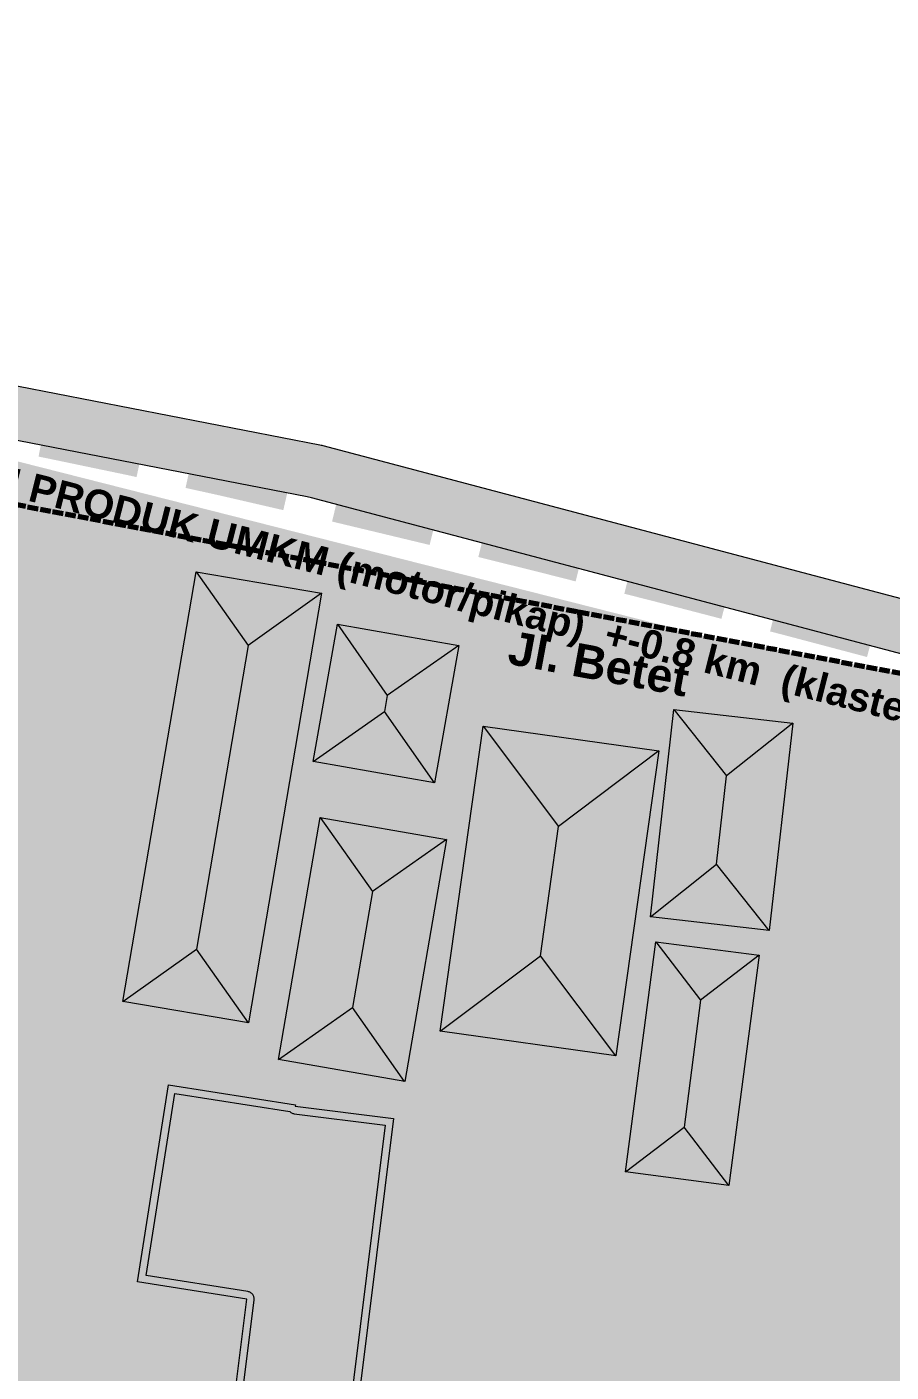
# Model space of a CAD drawing. Header units: metres. Extents: x 305859 to 307221, y 9155922 to 9156786.
# Drawn here: x 306605.8 to 306657.5, y 9156452.2 to 9156532.6 of the extents above; entities that cross this region are included whole.
import ezdxf
from ezdxf.enums import TextEntityAlignment as Align

# ---------------------------------------------------------------- set-up
doc = ezdxf.new("R2010")
doc.units = ezdxf.units.M
doc.linetypes.add('DASHED', pattern=[1.524, 1.27, -0.254])
doc.linetypes.add('DASHED2', pattern=[0.762, 0.635, -0.127])
for name, color, linetype, lineweight, true_color in [('A-ALUR_DISTRIBUSI', 7, 'DASHED', 50, 0x7828a0), ('A-LABEL', 7, 'Continuous', 0, 0x000000), ('B-BANGUNAN_PERMUKIMAN', 7, 'Continuous', 13, 0xf0cd8c), ('B-BAYANGAN', 7, 'Continuous', 0, 0x76786c), ('B-DELINEASI', 7, 'DASHED2', 70, 0xc800c8), ('J-PERKERASAN_JALAN', 7, 'Continuous', 9, 0x989896), ('T-LABEL_JALAN', 7, 'Continuous', 0, 0x282828)]:
    doc.layers.add(name, color=color, linetype=linetype, lineweight=lineweight, true_color=true_color)
doc.layers.add('G-PERKERASAN', color=7, linetype='Continuous')
doc.styles.add('ARIALB', font='arialbd.ttf')

msp = doc.modelspace()

# ---------------------------------------------------------------- hatches: boundary and pattern name
at = {"layer": 'A-ALUR_DISTRIBUSI', "true_color": 0x7828a0}
h = msp.add_hatch(color=195, dxfattribs=at)
h.dxf.hatch_style = 1
h.paths.add_polyline_path([(306607.117, 9156508.182), (306607.127, 9156508.181), (306612.086, 9156507.146), (306612.094, 9156507.145), (306612.673, 9156507.017), (306612.372, 9156505.65), (306611.796, 9156505.777), (306606.846, 9156506.809), (306606.516, 9156506.873), (306606.783, 9156508.247), (306607.117, 9156508.182)])
h = msp.add_hatch(color=195, dxfattribs=at)
h.dxf.hatch_style = 1
h.paths.add_polyline_path([(306617.51, 9156505.95), (306617.516, 9156505.948), (306621.46, 9156505.038), (306621.145, 9156503.674), (306617.205, 9156504.583), (306615.301, 9156505.003), (306615.603, 9156506.371), (306617.51, 9156505.95)])
h = msp.add_hatch(color=195, dxfattribs=at)
h.dxf.hatch_style = 1
h.paths.add_polyline_path([(306629.724, 9156503.074), (306629.729, 9156503.073), (306630.225, 9156502.95), (306629.889, 9156501.591), (306629.395, 9156501.713), (306624.06, 9156502.992), (306624.387, 9156504.353), (306629.724, 9156503.074)])
h = msp.add_hatch(color=195, dxfattribs=at)
h.dxf.hatch_style = 1
h.paths.add_polyline_path([(306636.514, 9156501.395), (306636.519, 9156501.394), (306638.963, 9156500.773), (306638.618, 9156499.416), (306636.176, 9156500.036), (306632.802, 9156500.871), (306633.138, 9156502.23), (306636.514, 9156501.395)])
h = msp.add_hatch(color=195, dxfattribs=at)
h.dxf.hatch_style = 1
h.paths.add_polyline_path([(306643.761, 9156499.555), (306643.765, 9156499.554), (306647.684, 9156498.536), (306647.332, 9156497.181), (306643.415, 9156498.199), (306641.526, 9156498.678), (306641.87, 9156500.035), (306643.761, 9156499.555)])
h = msp.add_hatch(color=195, dxfattribs=at)
h.dxf.hatch_style = 1
h.paths.add_polyline_path([(306651.464, 9156497.554), (306651.468, 9156497.553), (306656.392, 9156496.249), (306656.034, 9156494.896), (306651.111, 9156496.2), (306650.236, 9156496.427), (306650.588, 9156497.782), (306651.464, 9156497.554)])
at = {"layer": 'B-BANGUNAN_PERMUKIMAN', "true_color": 0xef9568}
h = msp.add_hatch(color=21, dxfattribs=at)
h.dxf.hatch_style = 1
h.paths.add_polyline_path([(306615.929, 9156499.98), (306615.929, 9156499.98), (306619.042, 9156495.591), (306615.953, 9156477.429), (306611.563, 9156474.315), (306615.929, 9156499.98)])
at = {"layer": 'B-BANGUNAN_PERMUKIMAN', "true_color": 0xe79064}
h = msp.add_hatch(color=33, dxfattribs=at)
h.dxf.hatch_style = 1
h.paths.add_polyline_path([(306619.042, 9156495.591), (306615.929, 9156499.98), (306623.432, 9156498.704), (306619.042, 9156495.591)])
at = {"layer": 'B-BANGUNAN_PERMUKIMAN', "true_color": 0xb8724f}
h = msp.add_hatch(color=35, dxfattribs=at)
h.dxf.hatch_style = 1
h.paths.add_polyline_path([(306619.066, 9156473.039), (306615.953, 9156477.429), (306619.042, 9156495.591), (306623.432, 9156498.704), (306619.066, 9156473.039)])
at = {"layer": 'B-BANGUNAN_PERMUKIMAN', "true_color": 0xef9568}
h = msp.add_hatch(color=21, dxfattribs=at)
h.dxf.hatch_style = 1
h.paths.add_polyline_path([(306627.36, 9156492.592), (306627.192, 9156491.644), (306622.921, 9156488.66), (306624.377, 9156496.863), (306624.377, 9156496.863), (306627.36, 9156492.592)])
at = {"layer": 'B-BANGUNAN_PERMUKIMAN', "true_color": 0xe79064}
h = msp.add_hatch(color=33, dxfattribs=at)
h.dxf.hatch_style = 1
h.paths.add_polyline_path([(306627.36, 9156492.592), (306624.377, 9156496.863), (306631.631, 9156495.576), (306627.36, 9156492.592)])
at = {"layer": 'B-BANGUNAN_PERMUKIMAN', "true_color": 0xb8724f}
h = msp.add_hatch(color=35, dxfattribs=at)
h.dxf.hatch_style = 1
h.paths.add_polyline_path([(306627.192, 9156491.644), (306627.36, 9156492.592), (306631.631, 9156495.576), (306630.176, 9156487.374), (306630.176, 9156487.374), (306627.192, 9156491.644)])
at = {"layer": 'B-BANGUNAN_PERMUKIMAN', "true_color": 0xc07753}
h = msp.add_hatch(color=23, dxfattribs=at)
h.dxf.hatch_style = 1
h.paths.add_polyline_path([(306627.192, 9156491.644), (306630.176, 9156487.374), (306622.921, 9156488.66), (306627.192, 9156491.644)])
at = {"layer": 'B-BANGUNAN_PERMUKIMAN', "true_color": 0xee9467}
h = msp.add_hatch(color=21, dxfattribs=at)
h.dxf.hatch_style = 1
h.paths.add_polyline_path([(306647.641, 9156487.8), (306647.043, 9156482.514), (306643.088, 9156479.363), (306644.49, 9156491.755), (306647.641, 9156487.8)])
at = {"layer": 'B-BANGUNAN_PERMUKIMAN', "true_color": 0xe99165}
h = msp.add_hatch(color=33, dxfattribs=at)
h.dxf.hatch_style = 1
h.paths.add_polyline_path([(306651.596, 9156490.951), (306647.641, 9156487.8), (306644.49, 9156491.755), (306644.49, 9156491.756), (306651.596, 9156490.951)])
at = {"layer": 'B-BANGUNAN_PERMUKIMAN', "true_color": 0xef9467}
h = msp.add_hatch(color=21, dxfattribs=at)
h.dxf.hatch_style = 1
h.paths.add_polyline_path([(306633.089, 9156490.766), (306637.602, 9156484.772), (306636.514, 9156477.048), (306630.52, 9156472.535), (306633.089, 9156490.766)])
at = {"layer": 'B-BANGUNAN_PERMUKIMAN', "true_color": 0xe89064}
h = msp.add_hatch(color=33, dxfattribs=at)
h.dxf.hatch_style = 1
h.paths.add_polyline_path([(306643.596, 9156489.285), (306643.596, 9156489.285), (306637.602, 9156484.772), (306633.089, 9156490.766), (306643.596, 9156489.285)])
at = {"layer": 'B-BANGUNAN_PERMUKIMAN', "true_color": 0xb97350}
h = msp.add_hatch(color=23, dxfattribs=at)
h.dxf.hatch_style = 1
h.paths.add_polyline_path([(306650.194, 9156478.558), (306650.194, 9156478.558), (306647.043, 9156482.514), (306647.641, 9156487.8), (306651.596, 9156490.951), (306650.194, 9156478.558)])
at = {"layer": 'B-BANGUNAN_PERMUKIMAN', "true_color": 0xb87350}
h = msp.add_hatch(color=35, dxfattribs=at)
h.dxf.hatch_style = 1
h.paths.add_polyline_path([(306641.027, 9156471.055), (306641.026, 9156471.055), (306636.514, 9156477.048), (306637.602, 9156484.772), (306643.596, 9156489.285), (306641.273, 9156472.802), (306641.027, 9156471.055)])
at = {"layer": 'B-BANGUNAN_PERMUKIMAN', "true_color": 0xef9568}
h = msp.add_hatch(color=21, dxfattribs=at)
h.dxf.hatch_style = 1
h.paths.add_polyline_path([(306626.475, 9156480.878), (306625.277, 9156473.958), (306620.849, 9156470.837), (306623.354, 9156485.306), (306626.475, 9156480.878)])
at = {"layer": 'B-BANGUNAN_PERMUKIMAN', "true_color": 0xe79064}
h = msp.add_hatch(color=33, dxfattribs=at)
h.dxf.hatch_style = 1
h.paths.add_polyline_path([(306626.475, 9156480.878), (306623.354, 9156485.306), (306623.354, 9156485.307), (306630.904, 9156484), (306626.475, 9156480.878)])
at = {"layer": 'B-BANGUNAN_PERMUKIMAN', "true_color": 0xb8724f}
h = msp.add_hatch(color=35, dxfattribs=at)
h.dxf.hatch_style = 1
h.paths.add_polyline_path([(306628.399, 9156469.53), (306628.398, 9156469.53), (306625.277, 9156473.958), (306626.475, 9156480.878), (306630.904, 9156484), (306628.399, 9156469.53)])
at = {"layer": 'B-BANGUNAN_PERMUKIMAN', "true_color": 0xbe7652}
h = msp.add_hatch(color=23, dxfattribs=at)
h.dxf.hatch_style = 1
h.paths.add_polyline_path([(306647.043, 9156482.514), (306650.194, 9156478.558), (306643.088, 9156479.363), (306647.043, 9156482.514)])
at = {"layer": 'B-BANGUNAN_PERMUKIMAN', "true_color": 0xee9467}
h = msp.add_hatch(color=21, dxfattribs=at)
h.dxf.hatch_style = 1
h.paths.add_polyline_path([(306646.089, 9156474.389), (306645.097, 9156466.806), (306641.606, 9156464.122), (306643.405, 9156477.881), (306646.089, 9156474.389)])
at = {"layer": 'B-BANGUNAN_PERMUKIMAN', "true_color": 0xe89064}
h = msp.add_hatch(color=33, dxfattribs=at)
h.dxf.hatch_style = 1
h.paths.add_polyline_path([(306646.089, 9156474.389), (306643.405, 9156477.881), (306649.581, 9156477.073), (306646.089, 9156474.389)])
at = {"layer": 'B-BANGUNAN_PERMUKIMAN', "true_color": 0xc07753}
h = msp.add_hatch(color=23, dxfattribs=at)
h.dxf.hatch_style = 1
h.paths.add_polyline_path([(306611.563, 9156474.315), (306615.953, 9156477.429), (306619.066, 9156473.039), (306611.563, 9156474.315)])
at = {"layer": 'B-BANGUNAN_PERMUKIMAN', "true_color": 0xbf7753}
h = msp.add_hatch(color=23, dxfattribs=at)
h.dxf.hatch_style = 1
h.paths.add_polyline_path([(306636.514, 9156477.048), (306641.026, 9156471.055), (306630.52, 9156472.535), (306636.514, 9156477.048)])
at = {"layer": 'B-BANGUNAN_PERMUKIMAN', "true_color": 0xb97350}
h = msp.add_hatch(color=23, dxfattribs=at)
h.dxf.hatch_style = 1
h.paths.add_polyline_path([(306647.781, 9156463.315), (306647.781, 9156463.315), (306645.097, 9156466.806), (306646.089, 9156474.389), (306649.581, 9156477.073), (306649.581, 9156477.073), (306647.781, 9156463.315)])
at = {"layer": 'B-BANGUNAN_PERMUKIMAN', "true_color": 0xc07753}
h = msp.add_hatch(color=23, dxfattribs=at)
h.dxf.hatch_style = 1
h.paths.add_polyline_path([(306625.277, 9156473.958), (306628.398, 9156469.53), (306620.849, 9156470.837), (306620.849, 9156470.837), (306625.277, 9156473.958)])
at = {"layer": 'B-BANGUNAN_PERMUKIMAN', "true_color": 0xd4845c}
h = msp.add_hatch(color=23, dxfattribs=at)
h.dxf.hatch_style = 1
h.paths.add_polyline_path([(306627.74, 9156467.315), (306623.137, 9156430.327), (306615.808, 9156431.239), (306608.618, 9156432.134), (306609.839, 9156441.947), (306617.03, 9156441.052), (306618.956, 9156456.526), (306612.434, 9156457.552), (306614.286, 9156469.326), (306621.868, 9156468.134), (306621.855, 9156468.048), (306627.74, 9156467.315)])
at = {"layer": 'B-BANGUNAN_PERMUKIMAN', "true_color": 0xbf7753}
h = msp.add_hatch(color=23, dxfattribs=at)
h.dxf.hatch_style = 1
h.paths.add_polyline_path([(306641.606, 9156464.122), (306641.606, 9156464.122), (306645.097, 9156466.806), (306647.781, 9156463.315), (306641.785, 9156464.099), (306641.606, 9156464.122)])
at = {"layer": 'B-BAYANGAN', "true_color": 0x76786c}
h = msp.add_hatch(color=8, dxfattribs=at)
h.dxf.hatch_style = 1
h.paths.add_polyline_path([(306624.182, 9156497.954), (306619.816, 9156472.289), (306612.313, 9156473.565), (306616.678, 9156499.23), (306624.182, 9156497.954)])
h = msp.add_hatch(color=8, dxfattribs=at)
h.dxf.hatch_style = 1
h.paths.add_polyline_path([(306632.381, 9156494.826), (306630.926, 9156486.624), (306623.671, 9156487.91), (306625.127, 9156496.113), (306632.381, 9156494.826)])
h = msp.add_hatch(color=8, dxfattribs=at)
h.dxf.hatch_style = 1
h.paths.add_polyline_path([(306652.346, 9156490.202), (306650.944, 9156477.808), (306643.838, 9156478.613), (306645.24, 9156491.006), (306652.346, 9156490.202)])
h = msp.add_hatch(color=8, dxfattribs=at)
h.dxf.hatch_style = 1
h.paths.add_polyline_path([(306644.346, 9156488.535), (306641.777, 9156470.305), (306631.27, 9156471.785), (306633.839, 9156490.016), (306644.346, 9156488.535)])
h = msp.add_hatch(color=8, dxfattribs=at)
h.dxf.hatch_style = 1
h.paths.add_polyline_path([(306631.654, 9156483.25), (306629.149, 9156468.78), (306621.599, 9156470.087), (306624.104, 9156484.557), (306631.654, 9156483.25)])
h = msp.add_hatch(color=8, dxfattribs=at)
h.dxf.hatch_style = 1
h.paths.add_polyline_path([(306650.331, 9156476.323), (306648.531, 9156462.565), (306642.356, 9156463.372), (306644.155, 9156477.131), (306650.331, 9156476.323)])
h = msp.add_hatch(color=8, dxfattribs=at)
h.dxf.hatch_style = 1
h.paths.add_polyline_path([(306628.49, 9156466.565), (306623.887, 9156429.577), (306616.558, 9156430.489), (306609.368, 9156431.384), (306610.589, 9156441.197), (306617.78, 9156440.302), (306619.706, 9156455.776), (306613.184, 9156456.802), (306615.036, 9156468.576), (306622.618, 9156467.384), (306622.605, 9156467.298), (306628.49, 9156466.565)])
at = {"layer": 'G-PERKERASAN', "true_color": 0xe0ded9}
h = msp.add_hatch(color=254, dxfattribs=at)
h.dxf.hatch_style = 1
h.paths.add_polyline_path([(306908.991, 9156199.224), (306871.946, 9156198.019), (306868.838, 9156144.144), (306843.973, 9156139.654), (306613.966, 9156113.407), (306520.721, 9156109.954), (306448.831, 9156118.111), (306448.831, 9156123.174), (306477.156, 9156118.515), (306520.147, 9156115.685), (306566.866, 9156115.258), (306613.832, 9156118.698), (306780.378, 9156142.221), (306834.175, 9156150.611), (306834.206, 9156150.614), (306834.236, 9156150.619), (306836.67, 9156150.94), (306832.652, 9156160.25), (306794.325, 9156155.537), (306785.065, 9156153.865), (306754.667, 9156148.377), (306749.086, 9156147.369), (306735.941, 9156145.416), (306694.109, 9156139.201), (306682.572, 9156137.435), (306647.045, 9156131.998), (306596.424, 9156127.396), (306534.299, 9156127.396), (306532.491, 9156127.582), (306527.336, 9156128.112), (306527.76, 9156145.94), (306529.801, 9156231.677), (306512.264, 9156228.096), (306472.743, 9156232.048), (306466.174, 9156213.241), (306448.831, 9156196.713), (306448.831, 9156532.371), (306504.834, 9156523.084), (306572.178, 9156510.306), (306677.166, 9156490.276), (306781.809, 9156471.972), (306833.432, 9156467.309), (306884.355, 9156462.71), (306888.869, 9156462.302), (306908.991, 9156460.229), (306908.991, 9156405.135), (306880.738, 9156410.367), (306872.191, 9156289.958), (306880.063, 9156289.504), (306887.261, 9156399.075), (306908.991, 9156395.952), (306908.991, 9156283.201), (306908.991, 9156208.942), (306891.749, 9156208.374), (306886.184, 9156208.191), (306882.096, 9156208.056), (306881.637, 9156222), (306879.908, 9156222), (306879.787, 9156200), (306885.632, 9156200.303), (306885.601, 9156199.857), (306906.625, 9156201.392), (306908.7, 9156201.5), (306908.991, 9156201.535), (306908.991, 9156199.224)])
at = {"layer": 'J-PERKERASAN_JALAN', "true_color": 0xa8a8a6}
h = msp.add_hatch(color=253, dxfattribs=at)
h.dxf.hatch_style = 1
h.paths.add_polyline_path([(306644.846, 9156501.891), (306682.628, 9156491.9), (306683.147, 9156491.799), (306683.674, 9156491.767), (306684.2, 9156491.805), (306684.718, 9156491.912), (306685.216, 9156492.086), (306685.687, 9156492.324), (306686.123, 9156492.622), (306686.516, 9156492.975), (306686.858, 9156493.377), (306687.145, 9156493.82), (306687.371, 9156494.297), (306687.532, 9156494.8), (306687.626, 9156495.32), (306695.984, 9156569.63), (306695.989, 9156569.68), (306698.582, 9156595.648), (306698.6, 9156596.174), (306698.548, 9156596.698), (306698.428, 9156597.211), (306698.242, 9156597.704), (306697.992, 9156598.168), (306697.684, 9156598.595), (306697.322, 9156598.978), (306696.913, 9156599.31), (306696.464, 9156599.585), (306695.982, 9156599.799), (306695.477, 9156599.948), (306694.957, 9156600.029), (306670.552, 9156602.201), (306670.518, 9156602.204), (306670.5, 9156602.206), (306670.466, 9156602.21), (306657.245, 9156603.85), (306657.037, 9156603.87), (306645.006, 9156604.728), (306644.988, 9156604.729), (306644.846, 9156604.739), (306644.846, 9156621.261), (306646.808, 9156644.864), (306646.817, 9156645.394), (306646.755, 9156645.922), (306646.625, 9156646.436), (306646.427, 9156646.928), (306646.166, 9156647.39), (306645.846, 9156647.813), (306645.473, 9156648.191), (306645.053, 9156648.515), (306644.846, 9156648.636), (306644.846, 9156652.085), (306644.923, 9156652.078), (306645.076, 9156652.056), (306645.226, 9156652.019), (306645.31, 9156651.993), (306646.552, 9156651.573), (306646.635, 9156651.543), (306646.777, 9156651.481), (306646.893, 9156651.417), (306647.021, 9156651.331), (306647.091, 9156651.277), (306648.075, 9156650.482), (306648.162, 9156650.408), (306648.302, 9156650.266), (306648.424, 9156650.108), (306648.487, 9156650.013), (306649.22, 9156648.813), (306649.269, 9156648.727), (306649.344, 9156648.572), (306649.403, 9156648.411), (306649.43, 9156648.316), (306649.845, 9156646.712), (306649.869, 9156646.584), (306649.877, 9156646.448), (306649.896, 9156646.221), (306649.912, 9156646.085), (306649.909, 9156645.955), (306647.057, 9156611.647), (306647.048, 9156611.12), (306647.108, 9156610.596), (306647.237, 9156610.085), (306647.432, 9156609.595), (306647.689, 9156609.135), (306648.005, 9156608.713), (306648.374, 9156608.336), (306648.789, 9156608.011), (306649.243, 9156607.743), (306649.728, 9156607.538), (306650.236, 9156607.397), (306650.758, 9156607.325), (306657.367, 9156606.854), (306657.419, 9156606.85), (306657.445, 9156606.847), (306657.497, 9156606.842), (306665.344, 9156605.868), (306665.869, 9156605.838), (306666.394, 9156605.877), (306666.909, 9156605.984), (306667.406, 9156606.159), (306667.875, 9156606.397), (306668.309, 9156606.694), (306668.701, 9156607.046), (306669.043, 9156607.446), (306669.329, 9156607.888), (306669.555, 9156608.363), (306669.716, 9156608.864), (306669.81, 9156609.382), (306674.406, 9156649.437), (306674.428, 9156649.558), (306674.551, 9156649.552), (306677.271, 9156649.24), (306677.393, 9156649.218), (306677.387, 9156649.095), (306672.801, 9156609.131), (306672.776, 9156608.6), (306672.821, 9156608.07), (306672.936, 9156607.551), (306673.119, 9156607.051), (306673.367, 9156606.581), (306673.675, 9156606.147), (306674.037, 9156605.758), (306674.448, 9156605.421), (306674.9, 9156605.141), (306675.385, 9156604.924), (306675.895, 9156604.773), (306676.421, 9156604.69), (306695.455, 9156602.997), (306695.967, 9156602.984), (306696.477, 9156603.037), (306696.976, 9156603.155), (306697.455, 9156603.336), (306697.908, 9156603.576), (306698.326, 9156603.873), (306698.703, 9156604.22), (306699.032, 9156604.613), (306699.309, 9156605.044), (306699.528, 9156605.508), (306699.686, 9156605.996), (306699.78, 9156606.499), (306716.122, 9156741.172), (306716.151, 9156741.689), (306716.113, 9156742.205), (306716.009, 9156742.711), (306715.841, 9156743.2), (306715.61, 9156743.663), (306715.322, 9156744.093), (306714.981, 9156744.482), (306714.592, 9156744.823), (306714.163, 9156745.112), (306713.7, 9156745.342), (306713.211, 9156745.511), (306712.704, 9156745.616), (306712.189, 9156745.654), (306666.911, 9156746.074), (306644.846, 9156746.374), (306644.846, 9156749.374), (306666.925, 9156749.074), (306666.942, 9156749.074), (306718.292, 9156748.598), (306718.4, 9156748.598), (306737.502, 9156748.94), (306746.832, 9156749), (306746.832, 9156746.001), (306737.593, 9156745.941), (306737.547, 9156745.94), (306723.164, 9156745.683), (306722.646, 9156745.64), (306722.137, 9156745.53), (306721.647, 9156745.354), (306721.184, 9156745.117), (306720.755, 9156744.822), (306720.369, 9156744.473), (306720.031, 9156744.077), (306719.747, 9156743.641), (306719.523, 9156743.171), (306719.361, 9156742.677), (306719.265, 9156742.165), (306702.827, 9156606.709), (306702.798, 9156606.205), (306702.833, 9156605.702), (306702.931, 9156605.207), (306703.09, 9156604.728), (306703.308, 9156604.273), (306703.582, 9156603.849), (306703.907, 9156603.463), (306704.278, 9156603.121), (306704.689, 9156602.828), (306705.134, 9156602.59), (306705.605, 9156602.409), (306706.096, 9156602.289), (306706.597, 9156602.232), (306734.805, 9156600.812), (306735.341, 9156600.821), (306735.872, 9156600.902), (306736.387, 9156601.053), (306736.877, 9156601.271), (306737.333, 9156601.554), (306737.748, 9156601.894), (306738.113, 9156602.288), (306738.422, 9156602.726), (306738.67, 9156603.202), (306738.852, 9156603.707), (306738.964, 9156604.231), (306739.006, 9156604.766), (306739.208, 9156624.77), (306739.214, 9156624.897), (306739.218, 9156624.96), (306739.232, 9156625.087), (306739.378, 9156626.142), (306739.392, 9156626.229), (306739.431, 9156626.4), (306739.456, 9156626.484), (306739.711, 9156627.27), (306739.743, 9156627.363), (306739.812, 9156627.52), (306739.883, 9156627.648), (306739.981, 9156627.788), (306740.042, 9156627.864), (306740.45, 9156628.344), (306740.517, 9156628.418), (306740.644, 9156628.54), (306740.762, 9156628.632), (306740.888, 9156628.713), (306741.022, 9156628.78), (306741.186, 9156628.842), (306741.282, 9156628.871), (306741.894, 9156629.037), (306741.984, 9156629.059), (306742.165, 9156629.09), (306742.257, 9156629.1), (306742.92, 9156629.153), (306742.958, 9156629.155), (306742.978, 9156629.157), (306743.016, 9156629.158), (306746.832, 9156629.316), (306746.832, 9156624.748), (306746.627, 9156624.785), (306746.112, 9156624.811), (306745.599, 9156624.77), (306745.094, 9156624.664), (306744.608, 9156624.494), (306744.148, 9156624.263), (306743.721, 9156623.975), (306743.334, 9156623.634), (306742.995, 9156623.246), (306742.709, 9156622.818), (306742.479, 9156622.357), (306742.311, 9156621.87), (306742.207, 9156621.366), (306742.169, 9156620.852), (306742.009, 9156605.084), (306742.036, 9156604.578), (306742.127, 9156604.079), (306742.281, 9156603.595), (306742.494, 9156603.135), (306742.764, 9156602.705), (306743.086, 9156602.313), (306743.455, 9156601.965), (306743.865, 9156601.667), (306744.31, 9156601.423), (306744.782, 9156601.237), (306745.274, 9156601.112), (306745.778, 9156601.051), (306746.285, 9156601.053), (306746.832, 9156601.091), (306746.832, 9156598.084), (306740.557, 9156597.65), (306740.55, 9156597.65), (306739.623, 9156597.584), (306739.502, 9156597.579), (306739.441, 9156597.578), (306739.32, 9156597.581), (306705.781, 9156599.269), (306705.274, 9156599.263), (306704.772, 9156599.192), (306704.283, 9156599.059), (306703.815, 9156598.864), (306703.375, 9156598.612), (306702.971, 9156598.307), (306702.609, 9156597.952), (306702.294, 9156597.555), (306702.032, 9156597.121), (306701.827, 9156596.658), (306701.682, 9156596.172), (306701.6, 9156595.672), (306698.971, 9156569.354), (306698.97, 9156569.345), (306698.968, 9156569.32), (306690.454, 9156493.625), (306690.43, 9156493.089), (306690.478, 9156492.555), (306690.597, 9156492.032), (306690.785, 9156491.529), (306691.038, 9156491.057), (306691.353, 9156490.622), (306691.723, 9156490.233), (306692.141, 9156489.897), (306692.601, 9156489.621), (306693.093, 9156489.408), (306693.61, 9156489.263), (306746.584, 9156478.174), (306746.832, 9156478.131), (306746.832, 9156474.899), (306746.254, 9156474.979), (306746.187, 9156474.99), (306746.147, 9156474.997), (306746.081, 9156475.01), (306693.923, 9156485.928), (306693.42, 9156486.001), (306692.911, 9156486.008), (306692.406, 9156485.952), (306691.912, 9156485.831), (306691.437, 9156485.649), (306690.989, 9156485.409), (306690.575, 9156485.113), (306690.202, 9156484.767), (306689.876, 9156484.377), (306689.603, 9156483.949), (306689.385, 9156483.489), (306689.228, 9156483.005), (306689.134, 9156482.506), (306680.222, 9156410.677), (306675.974, 9156376.463), (306675.956, 9156376.284), (306671.777, 9156323.14), (306671.77, 9156322.633), (306671.826, 9156322.13), (306671.946, 9156321.638), (306672.127, 9156321.165), (306672.366, 9156320.718), (306672.66, 9156320.305), (306673.003, 9156319.933), (306673.391, 9156319.607), (306673.817, 9156319.333), (306674.274, 9156319.115), (306674.755, 9156318.956), (306675.252, 9156318.859), (306742.855, 9156310.121), (306742.925, 9156310.112), (306746.832, 9156309.677), (306746.832, 9156306.458), (306742.535, 9156306.936), (306742.507, 9156306.939), (306675.118, 9156315.65), (306674.596, 9156315.683), (306674.073, 9156315.648), (306673.56, 9156315.544), (306673.065, 9156315.375), (306672.596, 9156315.142), (306672.162, 9156314.85), (306671.769, 9156314.504), (306671.425, 9156314.109), (306671.135, 9156313.673), (306670.905, 9156313.203), (306670.738, 9156312.706), (306670.638, 9156312.193), (306658.158, 9156215.036), (306658.126, 9156214.508), (306658.163, 9156213.981), (306658.269, 9156213.463), (306658.443, 9156212.964), (306658.681, 9156212.492), (306658.979, 9156212.056), (306659.333, 9156211.663), (306659.734, 9156211.32), (306660.178, 9156211.032), (306660.656, 9156210.806), (306661.159, 9156210.645), (306661.679, 9156210.551), (306720.042, 9156203.993), (306720.074, 9156203.989), (306720.09, 9156203.987), (306720.122, 9156203.983), (306746.832, 9156200.101), (306746.832, 9156197.07), (306725.61, 9156200.154), (306725.102, 9156200.195), (306724.593, 9156200.171), (306724.091, 9156200.082), (306723.604, 9156199.931), (306723.141, 9156199.719), (306722.709, 9156199.45), (306722.314, 9156199.127), (306721.963, 9156198.758), (306721.662, 9156198.346), (306721.416, 9156197.9), (306721.229, 9156197.426), (306721.103, 9156196.932), (306721.041, 9156196.427), (306718.22, 9156147.695), (306718.204, 9156147.573), (306718.081, 9156147.572), (306715.348, 9156147.731), (306715.226, 9156147.746), (306715.225, 9156147.869), (306718.092, 9156197.386), (306718.089, 9156197.891), (306718.023, 9156198.392), (306717.894, 9156198.88), (306717.704, 9156199.349), (306717.457, 9156199.789), (306717.156, 9156200.195), (306716.807, 9156200.56), (306716.414, 9156200.878), (306715.985, 9156201.144), (306715.525, 9156201.354), (306715.043, 9156201.504), (306714.545, 9156201.592), (306655.828, 9156208.19), (306655.755, 9156208.199), (306655.718, 9156208.205), (306655.646, 9156208.217), (306644.846, 9156210.245), (306644.846, 9156213.297), (306650.508, 9156212.234), (306651.047, 9156212.17), (306651.589, 9156212.18), (306652.125, 9156212.263), (306652.645, 9156212.418), (306653.139, 9156212.642), (306653.598, 9156212.93), (306654.014, 9156213.278), (306654.38, 9156213.679), (306654.687, 9156214.126), (306654.931, 9156214.611), (306655.108, 9156215.124), (306655.213, 9156215.656), (306667.626, 9156312.291), (306667.658, 9156312.83), (306667.618, 9156313.369), (306667.505, 9156313.897), (306667.322, 9156314.406), (306667.072, 9156314.885), (306666.76, 9156315.326), (306666.391, 9156315.721), (306665.973, 9156316.063), (306665.512, 9156316.345), (306665.017, 9156316.562), (306664.498, 9156316.711), (306663.963, 9156316.789), (306650.646, 9156317.806), (306650.624, 9156317.808), (306650.61, 9156317.809), (306650.587, 9156317.811), (306644.846, 9156318.383), (306644.846, 9156321.599), (306650.851, 9156321.001), (306650.943, 9156320.993), (306664.514, 9156319.956), (306665.037, 9156319.95), (306665.556, 9156320.013), (306666.062, 9156320.142), (306666.547, 9156320.337), (306667.002, 9156320.593), (306667.42, 9156320.906), (306667.794, 9156321.271), (306668.117, 9156321.681), (306668.384, 9156322.131), (306668.59, 9156322.611), (306668.732, 9156323.114), (306668.807, 9156323.631), (306672.973, 9156376.62), (306672.977, 9156376.665), (306672.98, 9156376.687), (306672.985, 9156376.732), (306676.578, 9156405.674), (306676.609, 9156406.191), (306676.572, 9156406.708), (306676.469, 9156407.216), (306676.301, 9156407.706), (306676.071, 9156408.17), (306675.783, 9156408.6), (306675.442, 9156408.99), (306675.054, 9156409.333), (306674.624, 9156409.622), (306674.161, 9156409.854), (306673.672, 9156410.023), (306673.164, 9156410.128), (306650.07, 9156413.368), (306649.949, 9156413.393), (306649.958, 9156413.515), (306650.338, 9156416.227), (306650.364, 9156416.348), (306650.486, 9156416.338), (306673.408, 9156413.124), (306673.935, 9156413.085), (306674.463, 9156413.116), (306674.982, 9156413.216), (306675.483, 9156413.384), (306675.957, 9156413.617), (306676.397, 9156413.91), (306676.795, 9156414.259), (306677.142, 9156414.657), (306677.435, 9156415.097), (306677.667, 9156415.572), (306677.834, 9156416.073), (306677.933, 9156416.592), (306686.301, 9156484.039), (306686.331, 9156484.559), (306686.293, 9156485.08), (306686.188, 9156485.591), (306686.018, 9156486.084), (306685.784, 9156486.55), (306685.492, 9156486.982), (306685.146, 9156487.373), (306684.752, 9156487.715), (306684.317, 9156488.003), (306683.849, 9156488.232), (306683.354, 9156488.398), (306644.846, 9156498.581), (306644.846, 9156501.891)])
h = msp.add_hatch(color=253, dxfattribs=at)
h.dxf.hatch_style = 1
h.paths.add_polyline_path([(306524.104, 9156524.604), (306587.195, 9156514.6), (306587.229, 9156514.594), (306587.249, 9156514.59), (306587.284, 9156514.584), (306623.336, 9156507.573), (306623.401, 9156507.56), (306623.439, 9156507.551), (306623.504, 9156507.535), (306644.846, 9156501.891), (306644.846, 9156498.581), (306622.834, 9156504.402), (306622.575, 9156504.461), (306586.751, 9156511.428), (306586.614, 9156511.452), (306524.104, 9156521.364), (306524.104, 9156524.604)])

# ---------------------------------------------------------------- linework, layer by layer
at = {"layer": 'B-BANGUNAN_PERMUKIMAN', "color": 27, "lineweight": 9, "true_color": 0x744832}
for p, q in [((306615.929, 9156499.98), (306619.042, 9156495.591)), ((306623.432, 9156498.704), (306619.042, 9156495.591)), ((306624.377, 9156496.863), (306627.36, 9156492.592)), ((306619.042, 9156495.591), (306615.953, 9156477.429)), ((306631.631, 9156495.576), (306627.36, 9156492.592)), ((306627.36, 9156492.592), (306627.192, 9156491.644)), ((306622.921, 9156488.66), (306627.192, 9156491.644)), ((306630.176, 9156487.374), (306627.192, 9156491.644)), ((306644.49, 9156491.755), (306647.641, 9156487.8)), ((306633.089, 9156490.766), (306637.602, 9156484.772)), ((306651.596, 9156490.951), (306647.641, 9156487.8)), ((306643.596, 9156489.285), (306637.602, 9156484.772)), ((306647.043, 9156482.514), (306647.641, 9156487.8)), ((306623.354, 9156485.306), (306626.475, 9156480.878)), ((306636.514, 9156477.048), (306637.602, 9156484.772)), ((306630.904, 9156484), (306626.475, 9156480.878)), ((306643.088, 9156479.363), (306647.043, 9156482.514)), ((306650.194, 9156478.558), (306647.043, 9156482.514)), ((306626.475, 9156480.878), (306625.277, 9156473.958)), ((306643.405, 9156477.881), (306646.089, 9156474.389)), ((306611.563, 9156474.315), (306615.953, 9156477.429)), ((306619.066, 9156473.039), (306615.953, 9156477.429)), ((306630.52, 9156472.535), (306636.514, 9156477.048)), ((306641.026, 9156471.055), (306636.514, 9156477.048)), ((306649.581, 9156477.073), (306646.089, 9156474.389)), ((306620.849, 9156470.837), (306625.277, 9156473.958)), ((306628.398, 9156469.53), (306625.277, 9156473.958)), ((306646.089, 9156474.389), (306645.097, 9156466.806)), ((306641.606, 9156464.122), (306645.097, 9156466.806)), ((306647.781, 9156463.315), (306645.097, 9156466.806))]:
    msp.add_line(p, q, dxfattribs=at)
at = {"layer": 'B-BANGUNAN_PERMUKIMAN', "color": 27, "lineweight": 13, "true_color": 0x744832}
for points in [[(306623.432, 9156498.704), (306619.066, 9156473.039), (306611.563, 9156474.315), (306615.928, 9156499.98), (306623.432, 9156498.704)], [(306631.631, 9156495.576), (306630.176, 9156487.374), (306622.921, 9156488.66), (306624.377, 9156496.863), (306631.631, 9156495.576)], [(306651.596, 9156490.951), (306650.194, 9156478.558), (306643.088, 9156479.363), (306644.49, 9156491.756), (306651.596, 9156490.951)], [(306643.596, 9156489.285), (306641.027, 9156471.055), (306630.52, 9156472.535), (306633.089, 9156490.766), (306643.596, 9156489.285)], [(306630.904, 9156484), (306628.399, 9156469.53), (306620.849, 9156470.837), (306623.354, 9156485.307), (306630.904, 9156484)], [(306649.581, 9156477.073), (306647.781, 9156463.315), (306641.606, 9156464.122), (306643.405, 9156477.881), (306649.581, 9156477.073)], [(306627.74, 9156467.315), (306623.137, 9156430.327), (306615.808, 9156431.239), (306608.618, 9156432.134), (306609.839, 9156441.947), (306617.03, 9156441.052), (306618.956, 9156456.526), (306612.434, 9156457.552), (306614.286, 9156469.326), (306621.868, 9156468.134), (306621.855, 9156468.048), (306627.74, 9156467.315)]]:
    msp.add_lwpolyline(points, close=True, dxfattribs=at)
at = {"layer": 'B-BANGUNAN_PERMUKIMAN', "color": 21, "lineweight": 9, "true_color": 0xfa9b6c}
msp.add_lwpolyline([(306617.476, 9156440.996), (306619.402, 9156456.471), (306619.406, 9156456.514), (306619.405, 9156456.557), (306619.4, 9156456.6), (306619.391, 9156456.642), (306619.378, 9156456.683), (306619.36, 9156456.723), (306619.34, 9156456.761), (306619.315, 9156456.797), (306619.288, 9156456.83), (306619.257, 9156456.861), (306619.223, 9156456.888), (306619.188, 9156456.912), (306619.149, 9156456.932), (306619.11, 9156456.949), (306619.068, 9156456.962), (306619.026, 9156456.971), (306612.949, 9156457.927), (306614.661, 9156468.812), (306621.537, 9156467.73), (306621.537, 9156467.73), (306621.556, 9156467.711), (306621.591, 9156467.683), (306621.629, 9156467.658), (306621.669, 9156467.638), (306621.711, 9156467.621), (306621.755, 9156467.609), (306621.799, 9156467.601), (306627.238, 9156466.924), (306622.746, 9156430.829)], dxfattribs=at)
at = {"layer": 'B-DELINEASI'}
msp.add_lwpolyline([(306369.455, 9156545.532), (306504.834, 9156523.084), (306572.178, 9156510.306), (306677.166, 9156490.276), (306781.809, 9156471.972), (306888.869, 9156462.302), (307002.836, 9156450.56), (307044.811, 9156445.344), (307040.22, 9156386.794)], dxfattribs=at)
at = {"layer": 'J-PERKERASAN_JALAN', "color": 8, "lineweight": 13, "true_color": 0x787876}
for points in [[(306683.354, 9156488.398), (306622.834, 9156504.402), (306622.575, 9156504.461), (306586.751, 9156511.428), (306586.614, 9156511.452), (306507.903, 9156523.933), (306507.888, 9156523.936), (306503.705, 9156524.584), (306503.432, 9156524.616), (306499.323, 9156524.966), (306499.27, 9156524.971), (306458.379, 9156527.908), (306455.69, 9156528.118), (306455.636, 9156528.123), (306455.603, 9156528.127), (306455.548, 9156528.133), (306452.885, 9156528.49), (306452.811, 9156528.501), (306452.767, 9156528.509), (306452.694, 9156528.523), (306424.381, 9156534.494), (306424.236, 9156534.522), (306390.807, 9156540.293)], [(306508.381, 9156527.098), (306587.195, 9156514.6), (306587.229, 9156514.594), (306587.249, 9156514.59), (306587.284, 9156514.584), (306623.336, 9156507.573), (306623.401, 9156507.56), (306623.439, 9156507.551), (306623.504, 9156507.535), (306682.628, 9156491.9)]]:
    msp.add_lwpolyline(points, dxfattribs=at)

# ---------------------------------------------------------------- texts
at = {"layer": 'A-LABEL', "color": 195, "true_color": 0x6e28a0, "insert": (306639.76, 9156496.249), "char_height": 1.7, "attachment_point": 5, "rotation": 345.75404, "style": 'ARIALB', "bg_fill": 1, "box_fill_scale": 1.25, "bg_fill_color": 7, "bg_fill_true_color": 16777215, "bg_fill_transparency": 0}
msp.add_mtext('A5  DISTRIBUSI PRODUK UMKM (motor/pikap)  +-0.8 km  (klaster - Jl. Betet - A. Yani - G1 - BM)', dxfattribs=at)
at = {"layer": 'T-LABEL_JALAN', "style": 'ARIALB'}
msp.add_text('Jl. Betet', height=2, rotation=-10.5, dxfattribs=at).set_placement((306640, 9156494.5), align=Align.MIDDLE_CENTER)

doc.saveas('drawing.dxf')
